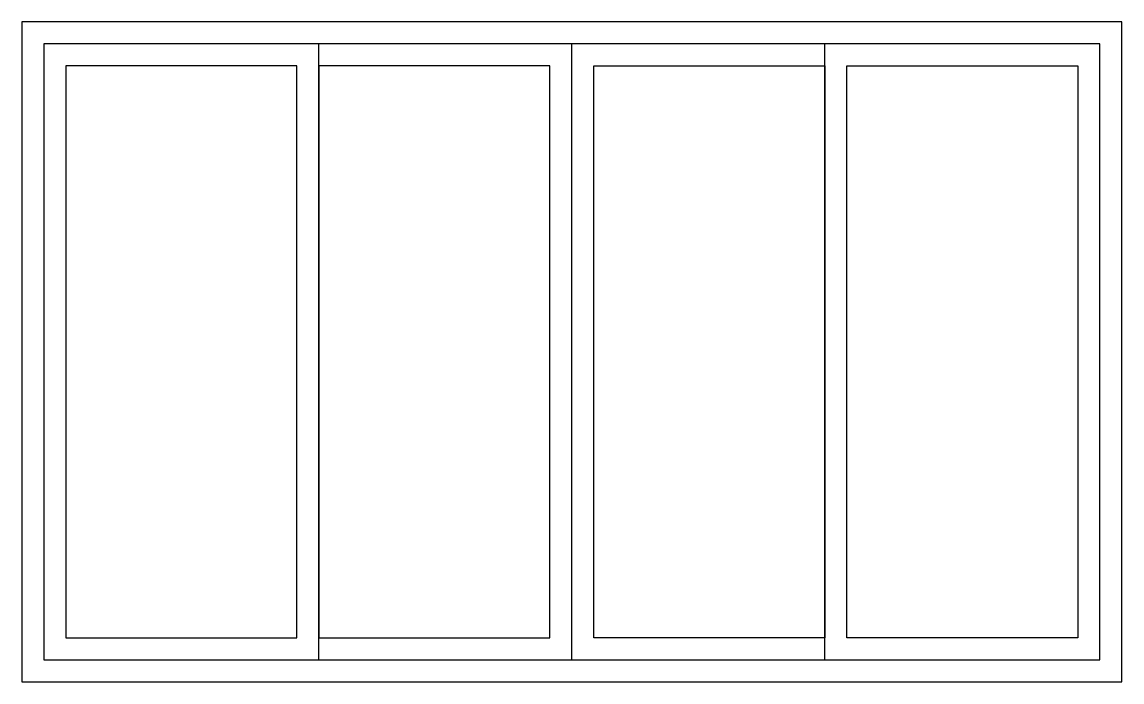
# Model space of a CAD drawing. Header units: millimetres. Extents: x -579.33 to -577.33, y 1777.77 to 1778.97.
import ezdxf

# ---------------------------------------------------------------- set-up
doc = ezdxf.new("R2010")
doc.units = ezdxf.units.MM
doc.header["$LTSCALE"] = 10
doc.layers.add('Janelas', color=2, linetype='Continuous')

msp = doc.modelspace()

# ---------------------------------------------------------------- linework, layer by layer
at = {"layer": 'Janelas', "color": 1}
for p, q in [((-578.7853, 1777.8053), (-578.7853, 1778.9253)), ((-578.3253, 1777.8053), (-578.3253, 1778.9253)), ((-577.8653, 1777.8053), (-577.8653, 1778.9253))]:
    msp.add_line(p, q, dxfattribs=at)
at = {"layer": 'Janelas'}
msp.add_lwpolyline([(-579.3253, 1777.7653), (-577.3253, 1777.7653), (-577.3253, 1778.9653), (-579.3253, 1778.9653)], close=True, dxfattribs=at)
at = {"layer": 'Janelas', "color": 1}
for points in [[(-579.2853, 1777.8053), (-577.3653, 1777.8053), (-577.3653, 1778.9253), (-579.2853, 1778.9253)], [(-579.2453, 1777.8453), (-578.8253, 1777.8453), (-578.8253, 1778.8853), (-579.2453, 1778.8853)], [(-578.7853, 1777.8453), (-578.3653, 1777.8453), (-578.3653, 1778.8853), (-578.7853, 1778.8853)], [(-577.8653, 1777.8453), (-578.2853, 1777.8453), (-578.2853, 1778.8853), (-577.8653, 1778.8853)], [(-577.4053, 1777.8453), (-577.8253, 1777.8453), (-577.8253, 1778.8853), (-577.4053, 1778.8853)]]:
    msp.add_lwpolyline(points, close=True, dxfattribs=at)

doc.saveas('drawing.dxf')
